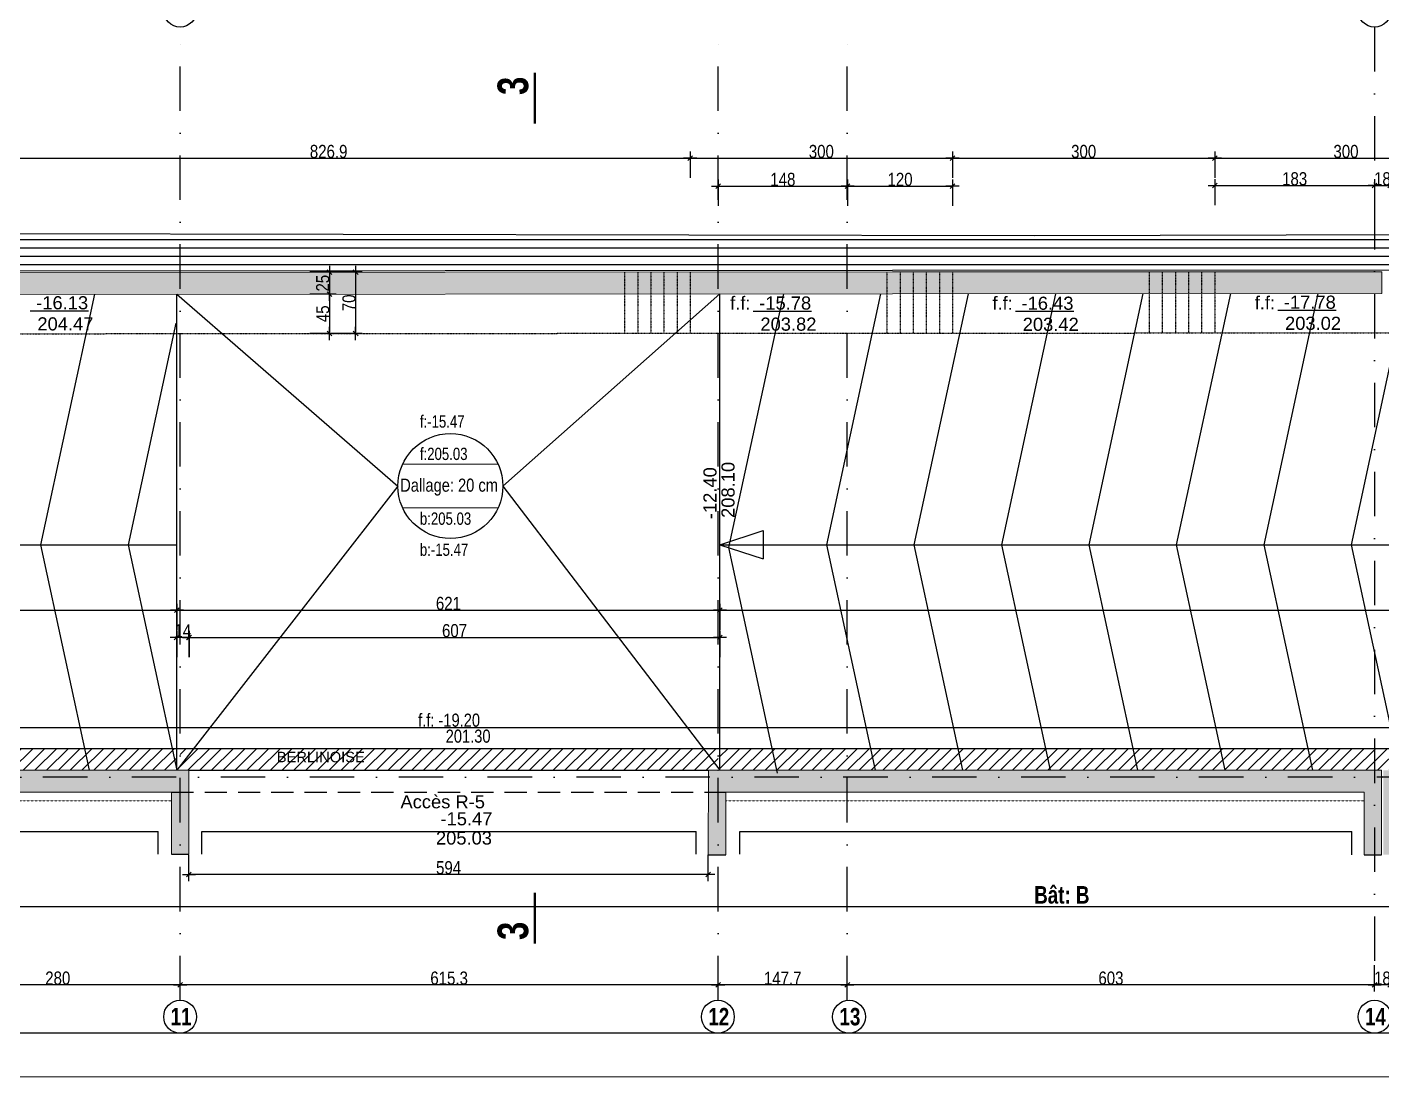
# Model space of a CAD drawing. Header units: millimetres. Extents: x -26249 to 60250, y -21218 to 23336.
# Drawn here: x 17255 to 18804, y -1232 to -31 of the extents above; entities that cross this region are included whole.
import ezdxf
from ezdxf.enums import TextEntityAlignment as Align

# ---------------------------------------------------------------- set-up
doc = ezdxf.new("R2010")
doc.units = ezdxf.units.MM
for name, pattern in [('CACHEX2', [19.05, 12.7, -6.35]), ('TIRETPTX2', [50.8, 25.4, -12.7, 0, -12.7]), ('VW-01', [0.41656, 0.20828, -0.20828])]:
    doc.linetypes.add(name, pattern=pattern)
for name, color, linetype in [('01_cote_gen', 4, 'Continuous'), ('01_linteaux', 2, 'Continuous'), ('01_poch_murs', 253, 'Continuous'), ('01_texte', 230, 'Continuous'), ('AA_COTES', 2, 'Continuous')]:
    doc.layers.add(name, color=color, linetype=linetype)
for name, color, linetype, lineweight in [('01_murs_coup', 5, 'Continuous', 60), ('01_PIEUX', 5, 'Continuous', 60), ('B Général', 7, 'Continuous', 5)]:
    doc.layers.add(name, color=color, linetype=linetype, lineweight=lineweight)
doc.styles.add('Eurostile', font='')
doc.styles.add('impact', font='impact.ttf')
doc.styles.add('MATTE_TXT', font='arial.ttf')
doc.styles.add('STYLE2', font='ARIALN.TTF')
doc.styles.get('Eurostile').set_extended_font_data('Eurostile')
doc.dimstyles.new('JB50', dxfattribs={"dimscale": 0.1, "dimtxt": 150, "dimasz": 15, "dimexe": 0.1, "dimexo": 0.1, "dimgap": 0.09, "dimtad": 1, "dimdec": 1, "dimdsep": 46, "dimtxsty": 'STYLE2', "dimblk1": 'BOND_G', "dimblk2": 'BOND_D', "dimsah": 1, "dimcen": 1.5, "dimdle": 0.01, "dimse1": 1, "dimse2": 1, "dimclrd": 4, "dimclre": 2, "dimclrt": 6, "dimazin": 2, "dimtfac": 2.333333, "dimtdec": 1, "dimtix": 1, "dimtmove": 2, "dimatfit": 3, "dimldrblk": 'BOND_G', "dimfxl": 1, "dimtolj": 1, "dimtzin": 0, "dimarcsym": 0})

# ---------------------------------------------------------------- blocks, each defined once
blk = doc.blocks.new('BOND_G')
at = {"layer": 'AA_COTES', "color": 0}
for p, q in [((0, -5), (0, 15)), ((5, 0), (-5, 0)), ((1.8, 1.8), (-1.8, -1.8))]:
    blk.add_line(p, q, dxfattribs=at)
blk = doc.blocks.new('BOND_D')
at = {"layer": 'AA_COTES', "color": 0}
for p, q in [((5, 0), (-5, 0)), ((-1.8, -1.8), (1.8, 1.8)), ((0, 5), (0, -15))]:
    blk.add_line(p, q, dxfattribs=at)
blk = doc.blocks.new('*D952')
at = {"layer": '01_cote_gen', "color": 4, "lineweight": -2, "transparency": 16777216}
blk.add_line((15721.5, -698.1), (17424.5, -698.1), dxfattribs=at)
at = {"layer": 'Defpoints', "color": 0, "transparency": 16777216}
for p in [(15720, -669.9), (17426, -669.9), (17426, -698.1)]:
    blk.add_point(p, dxfattribs=at)
at = {"layer": '01_cote_gen', "color": 4, "lineweight": -2, "transparency": 16777216, "xscale": 1.5, "yscale": 1.5, "zscale": 1.5, "rotation": 180}
blk.add_blockref('BOND_G', (15720, -698.1), dxfattribs=at)
at = {"layer": '01_cote_gen', "color": 4, "lineweight": -2, "transparency": 16777216, "xscale": 1.5, "yscale": 1.5, "zscale": 1.5}
blk.add_blockref('BOND_D', (17426, -698.1), dxfattribs=at)
at = {"layer": '01_cote_gen', "color": 6, "transparency": 16777216, "insert": (16541.2, -690.4), "char_height": 15, "attachment_point": 5, "style": 'STYLE2'}
blk.add_mtext('\\A1;1706', dxfattribs=at)
blk = doc.blocks.new('*D953')
at = {"layer": '01_cote_gen', "color": 4, "lineweight": -2, "transparency": 16777216}
for p, q in [((17424.2, -729.1), (17422.7, -729.1)), ((17439.7, -729.1), (17425.7, -729.1)), ((17441.2, -729.1), (17442.7, -729.1))]:
    blk.add_line(p, q, dxfattribs=at)
at = {"layer": 'Defpoints', "color": 0, "transparency": 16777216}
for p in [(17425.7, -729.1), (17425.7, -960), (17439.7, -949.7)]:
    blk.add_point(p, dxfattribs=at)
at = {"layer": '01_cote_gen', "color": 4, "lineweight": -2, "transparency": 16777216, "xscale": 1.5, "yscale": 1.5, "zscale": 1.5}
blk.add_blockref('BOND_D', (17425.7, -729.1), dxfattribs=at)
at = {"layer": '01_cote_gen', "color": 4, "lineweight": -2, "transparency": 16777216, "xscale": 1.5, "yscale": 1.5, "zscale": 1.5, "rotation": 180}
blk.add_blockref('BOND_G', (17439.7, -729.1), dxfattribs=at)
at = {"layer": '01_cote_gen', "color": 6, "transparency": 16777216, "insert": (17432.7, -721.6), "char_height": 15, "attachment_point": 5, "style": 'STYLE2'}
blk.add_mtext('\\A1;14', dxfattribs=at)
blk = doc.blocks.new('*D955')
at = {"layer": '01_cote_gen', "color": 4, "lineweight": -2, "transparency": 16777216}
blk.add_line((17427.5, -698.1), (18045.5, -698.1), dxfattribs=at)
at = {"layer": 'Defpoints', "color": 0, "transparency": 16777216}
for p in [(17426, -705.6), (18047, -698.1), (18047, -705.6)]:
    blk.add_point(p, dxfattribs=at)
at = {"layer": '01_cote_gen', "color": 4, "lineweight": -2, "transparency": 16777216, "xscale": 1.5, "yscale": 1.5, "zscale": 1.5, "rotation": 180}
blk.add_blockref('BOND_G', (17426, -698.1), dxfattribs=at)
at = {"layer": '01_cote_gen', "color": 4, "lineweight": -2, "transparency": 16777216, "xscale": 1.5, "yscale": 1.5, "zscale": 1.5}
blk.add_blockref('BOND_D', (18047, -698.1), dxfattribs=at)
at = {"layer": '01_cote_gen', "color": 6, "transparency": 16777216, "insert": (17736.5, -690.4), "char_height": 15, "attachment_point": 5, "style": 'STYLE2'}
blk.add_mtext('\\A1;621', dxfattribs=at)
blk = doc.blocks.new('*D956')
at = {"layer": '01_cote_gen', "color": 4, "lineweight": -2, "transparency": 16777216}
blk.add_line((17441.5, -729.1), (18045.5, -729.1), dxfattribs=at)
at = {"layer": 'Defpoints', "color": 0, "transparency": 16777216}
for p in [(18047, -729.1), (17440, -753.1), (18047, -781.9)]:
    blk.add_point(p, dxfattribs=at)
at = {"layer": '01_cote_gen', "color": 4, "lineweight": -2, "transparency": 16777216, "xscale": 1.5, "yscale": 1.5, "zscale": 1.5, "rotation": 180}
blk.add_blockref('BOND_G', (17440, -729.1), dxfattribs=at)
at = {"layer": '01_cote_gen', "color": 4, "lineweight": -2, "transparency": 16777216, "xscale": 1.5, "yscale": 1.5, "zscale": 1.5}
blk.add_blockref('BOND_D', (18047, -729.1), dxfattribs=at)
at = {"layer": '01_cote_gen', "color": 6, "transparency": 16777216, "insert": (17743.5, -721.5), "char_height": 15, "attachment_point": 5, "style": 'STYLE2'}
blk.add_mtext('\\A1;607', dxfattribs=at)
blk = doc.blocks.new('*D958')
at = {"layer": '01_cote_gen', "color": 4, "lineweight": -2, "transparency": 16777216}
blk.add_line((18048.5, -698.1), (19712.2, -698.1), dxfattribs=at)
at = {"layer": 'Defpoints', "color": 0, "transparency": 16777216}
for p in [(18047, -690.6), (19713.7, -698.1), (19713.7, -715)]:
    blk.add_point(p, dxfattribs=at)
at = {"layer": '01_cote_gen', "color": 4, "lineweight": -2, "transparency": 16777216, "xscale": 1.5, "yscale": 1.5, "zscale": 1.5, "rotation": 180}
blk.add_blockref('BOND_G', (18047, -698.1), dxfattribs=at)
at = {"layer": '01_cote_gen', "color": 4, "lineweight": -2, "transparency": 16777216, "xscale": 1.5, "yscale": 1.5, "zscale": 1.5}
blk.add_blockref('BOND_D', (19713.7, -698.1), dxfattribs=at)
at = {"layer": '01_cote_gen', "color": 6, "transparency": 16777216, "insert": (18880.3, -690.4), "char_height": 15, "attachment_point": 5, "style": 'STYLE2'}
blk.add_mtext('\\A1;1667', dxfattribs=at)
blk = doc.blocks.new('*D960')
at = {"layer": '01_cote_gen', "color": 4, "lineweight": -2, "transparency": 16777216}
blk.add_line((18032.2, -1000.2), (17441.2, -1000.2), dxfattribs=at)
at = {"layer": 'Defpoints', "color": 0, "transparency": 16777216}
for p in [(17439.7, -1000.2), (17439.7, -1020.8), (18033.7, -1020.8)]:
    blk.add_point(p, dxfattribs=at)
at = {"layer": '01_cote_gen', "color": 4, "lineweight": -2, "transparency": 16777216, "xscale": 1.5, "yscale": 1.5, "zscale": 1.5, "rotation": 180}
blk.add_blockref('BOND_D', (17439.7, -1000.2), dxfattribs=at)
at = {"layer": '01_cote_gen', "color": 4, "lineweight": -2, "transparency": 16777216, "xscale": 1.5, "yscale": 1.5, "zscale": 1.5}
blk.add_blockref('BOND_G', (18033.7, -1000.2), dxfattribs=at)
at = {"layer": '01_cote_gen', "color": 6, "transparency": 16777216, "insert": (17736.7, -992.5), "char_height": 15, "attachment_point": 5, "style": 'STYLE2'}
blk.add_mtext('\\A1;594', dxfattribs=at)
blk = doc.blocks.new('*D966')
at = {"layer": '01_cote_gen', "color": 4, "lineweight": -2, "transparency": 16777216}
blk.add_line((18812.2, -1126.5), (18797.2, -1126.5), dxfattribs=at)
at = {"layer": 'Defpoints', "color": 0, "transparency": 16777216}
for p in [(18795.7, -1059.5), (18813.7, -1100.9), (18795.7, -1126.5)]:
    blk.add_point(p, dxfattribs=at)
at = {"layer": '01_cote_gen', "color": 4, "lineweight": -2, "transparency": 16777216, "xscale": 1.5, "yscale": 1.5, "zscale": 1.5, "rotation": 180}
blk.add_blockref('BOND_D', (18795.7, -1126.5), dxfattribs=at)
at = {"layer": '01_cote_gen', "color": 4, "lineweight": -2, "transparency": 16777216, "xscale": 1.5, "yscale": 1.5, "zscale": 1.5}
blk.add_blockref('BOND_G', (18813.7, -1126.5), dxfattribs=at)
at = {"layer": '01_cote_gen', "color": 6, "transparency": 16777216, "insert": (18804.7, -1118.8), "char_height": 15, "attachment_point": 5, "style": 'STYLE2'}
blk.add_mtext('\\A1;18', dxfattribs=at)
blk = doc.blocks.new('*D967')
at = {"layer": '01_cote_gen', "color": 4, "lineweight": -2, "transparency": 16777216}
blk.add_line((18794.2, -1126.5), (18194.2, -1126.5), dxfattribs=at)
at = {"layer": 'Defpoints', "color": 0, "transparency": 16777216}
for p in [(18192.7, -1042.8), (18795.7, -1059.5), (18192.7, -1126.5)]:
    blk.add_point(p, dxfattribs=at)
at = {"layer": '01_cote_gen', "color": 4, "lineweight": -2, "transparency": 16777216, "xscale": 1.5, "yscale": 1.5, "zscale": 1.5, "rotation": 180}
blk.add_blockref('BOND_D', (18192.7, -1126.5), dxfattribs=at)
at = {"layer": '01_cote_gen', "color": 4, "lineweight": -2, "transparency": 16777216, "xscale": 1.5, "yscale": 1.5, "zscale": 1.5}
blk.add_blockref('BOND_G', (18795.7, -1126.5), dxfattribs=at)
at = {"layer": '01_cote_gen', "color": 6, "transparency": 16777216, "insert": (18494.2, -1118.8), "char_height": 15, "attachment_point": 5, "style": 'STYLE2'}
blk.add_mtext('\\A1;603', dxfattribs=at)
blk = doc.blocks.new('*D968')
at = {"layer": '01_cote_gen', "color": 4, "lineweight": -2, "transparency": 16777216}
blk.add_line((18191.2, -1126.5), (18046.5, -1126.5), dxfattribs=at)
at = {"layer": 'Defpoints', "color": 0, "transparency": 16777216}
for p in [(18045, -1037.2), (18192.7, -1042.8), (18045, -1126.5)]:
    blk.add_point(p, dxfattribs=at)
at = {"layer": '01_cote_gen', "color": 4, "lineweight": -2, "transparency": 16777216, "xscale": 1.5, "yscale": 1.5, "zscale": 1.5, "rotation": 180}
blk.add_blockref('BOND_D', (18045, -1126.5), dxfattribs=at)
at = {"layer": '01_cote_gen', "color": 4, "lineweight": -2, "transparency": 16777216, "xscale": 1.5, "yscale": 1.5, "zscale": 1.5}
blk.add_blockref('BOND_G', (18192.7, -1126.5), dxfattribs=at)
at = {"layer": '01_cote_gen', "color": 6, "transparency": 16777216, "insert": (18118.8, -1118.9), "char_height": 15, "attachment_point": 5, "style": 'STYLE2'}
blk.add_mtext('\\A1;147.7', dxfattribs=at)
blk = doc.blocks.new('*D969')
at = {"layer": '01_cote_gen', "color": 4, "lineweight": -2, "transparency": 16777216}
blk.add_line((18043.5, -1126.5), (17431.2, -1126.5), dxfattribs=at)
at = {"layer": 'Defpoints', "color": 0, "transparency": 16777216}
for p in [(18045, -1037.2), (17429.7, -1062.3), (17429.7, -1126.5)]:
    blk.add_point(p, dxfattribs=at)
at = {"layer": '01_cote_gen', "color": 4, "lineweight": -2, "transparency": 16777216, "xscale": 1.5, "yscale": 1.5, "zscale": 1.5, "rotation": 180}
blk.add_blockref('BOND_D', (17429.7, -1126.5), dxfattribs=at)
at = {"layer": '01_cote_gen', "color": 4, "lineweight": -2, "transparency": 16777216, "xscale": 1.5, "yscale": 1.5, "zscale": 1.5}
blk.add_blockref('BOND_G', (18045, -1126.5), dxfattribs=at)
at = {"layer": '01_cote_gen', "color": 6, "transparency": 16777216, "insert": (17737.3, -1118.8), "char_height": 15, "attachment_point": 5, "style": 'STYLE2'}
blk.add_mtext('\\A1;615.3', dxfattribs=at)
blk = doc.blocks.new('*D970')
at = {"layer": '01_cote_gen', "color": 4, "lineweight": -2, "transparency": 16777216}
blk.add_line((17428.2, -1126.5), (17151.2, -1126.5), dxfattribs=at)
at = {"layer": 'Defpoints', "color": 0, "transparency": 16777216}
for p in [(17149.7, -1026), (17429.7, -1062.3), (17149.7, -1126.5)]:
    blk.add_point(p, dxfattribs=at)
at = {"layer": '01_cote_gen', "color": 4, "lineweight": -2, "transparency": 16777216, "xscale": 1.5, "yscale": 1.5, "zscale": 1.5, "rotation": 180}
blk.add_blockref('BOND_D', (17149.7, -1126.5), dxfattribs=at)
at = {"layer": '01_cote_gen', "color": 4, "lineweight": -2, "transparency": 16777216, "xscale": 1.5, "yscale": 1.5, "zscale": 1.5}
blk.add_blockref('BOND_G', (17429.7, -1126.5), dxfattribs=at)
at = {"layer": '01_cote_gen', "color": 6, "transparency": 16777216, "insert": (17289.7, -1118.8), "char_height": 15, "attachment_point": 5, "style": 'STYLE2'}
blk.add_mtext('\\A1;280', dxfattribs=at)
blk = doc.blocks.new('*D1085')
at = {"layer": '01_cote_gen', "color": 4, "lineweight": -2, "transparency": 16777216}
blk.add_line((17187.6, -181.2), (18011.5, -181.2), dxfattribs=at)
at = {"layer": 'Defpoints', "color": 0, "transparency": 16777216}
for p in [(18013, -181.2), (17186.1, -359.4), (18013, -394)]:
    blk.add_point(p, dxfattribs=at)
at = {"layer": '01_cote_gen', "color": 4, "lineweight": -2, "transparency": 16777216, "xscale": 1.5, "yscale": 1.5, "zscale": 1.5, "rotation": 180}
blk.add_blockref('BOND_G', (17186.1, -181.2), dxfattribs=at)
at = {"layer": '01_cote_gen', "color": 4, "lineweight": -2, "transparency": 16777216, "xscale": 1.5, "yscale": 1.5, "zscale": 1.5}
blk.add_blockref('BOND_D', (18013, -181.2), dxfattribs=at)
at = {"layer": '01_cote_gen', "color": 6, "transparency": 16777216, "insert": (17599.5, -173.6), "char_height": 15, "attachment_point": 5, "style": 'STYLE2'}
blk.add_mtext('\\A1;826.9', dxfattribs=at)
blk = doc.blocks.new('*D1088')
at = {"layer": '01_cote_gen', "color": 4, "lineweight": -2, "transparency": 16777216}
blk.add_line((18014.5, -181.2), (18311.5, -181.2), dxfattribs=at)
at = {"layer": 'Defpoints', "color": 0, "transparency": 16777216}
for p in [(18013, -171.9), (18313, -181.2), (18313, -342)]:
    blk.add_point(p, dxfattribs=at)
at = {"layer": '01_cote_gen', "color": 4, "lineweight": -2, "transparency": 16777216, "xscale": 1.5, "yscale": 1.5, "zscale": 1.5, "rotation": 180}
blk.add_blockref('BOND_G', (18013, -181.2), dxfattribs=at)
at = {"layer": '01_cote_gen', "color": 4, "lineweight": -2, "transparency": 16777216, "xscale": 1.5, "yscale": 1.5, "zscale": 1.5}
blk.add_blockref('BOND_D', (18313, -181.2), dxfattribs=at)
at = {"layer": '01_cote_gen', "color": 6, "transparency": 16777216, "insert": (18163, -173.6), "char_height": 15, "attachment_point": 5, "style": 'STYLE2'}
blk.add_mtext('\\A1;300', dxfattribs=at)
blk = doc.blocks.new('*D1089')
at = {"layer": '01_cote_gen', "color": 4, "lineweight": -2, "transparency": 16777216}
blk.add_line((18314.5, -181.2), (18611.5, -181.2), dxfattribs=at)
at = {"layer": 'Defpoints', "color": 0, "transparency": 16777216}
for p in [(18313, -171.8), (18613, -181.2), (18613, -365)]:
    blk.add_point(p, dxfattribs=at)
at = {"layer": '01_cote_gen', "color": 4, "lineweight": -2, "transparency": 16777216, "xscale": 1.5, "yscale": 1.5, "zscale": 1.5, "rotation": 180}
blk.add_blockref('BOND_G', (18313, -181.2), dxfattribs=at)
at = {"layer": '01_cote_gen', "color": 4, "lineweight": -2, "transparency": 16777216, "xscale": 1.5, "yscale": 1.5, "zscale": 1.5}
blk.add_blockref('BOND_D', (18613, -181.2), dxfattribs=at)
at = {"layer": '01_cote_gen', "color": 6, "transparency": 16777216, "insert": (18463, -173.6), "char_height": 15, "attachment_point": 5, "style": 'STYLE2'}
blk.add_mtext('\\A1;300', dxfattribs=at)
blk = doc.blocks.new('*D1086')
at = {"layer": '01_cote_gen', "color": 4, "lineweight": -2, "transparency": 16777216}
blk.add_line((18046.5, -213.1), (18191.5, -213.1), dxfattribs=at)
at = {"layer": 'Defpoints', "color": 0, "transparency": 16777216}
for p in [(18045, -215.9), (18193, -213.1), (18193, -225.3)]:
    blk.add_point(p, dxfattribs=at)
at = {"layer": '01_cote_gen', "color": 4, "lineweight": -2, "transparency": 16777216, "xscale": 1.5, "yscale": 1.5, "zscale": 1.5, "rotation": 180}
blk.add_blockref('BOND_G', (18045, -213.1), dxfattribs=at)
at = {"layer": '01_cote_gen', "color": 4, "lineweight": -2, "transparency": 16777216, "xscale": 1.5, "yscale": 1.5, "zscale": 1.5}
blk.add_blockref('BOND_D', (18193, -213.1), dxfattribs=at)
at = {"layer": '01_cote_gen', "color": 6, "transparency": 16777216, "insert": (18119, -205.5), "char_height": 15, "attachment_point": 5, "style": 'STYLE2'}
blk.add_mtext('\\A1;148', dxfattribs=at)
blk = doc.blocks.new('*D1087')
at = {"layer": '01_cote_gen', "color": 4, "lineweight": -2, "transparency": 16777216}
blk.add_line((18194.5, -213.1), (18311.5, -213.1), dxfattribs=at)
at = {"layer": 'Defpoints', "color": 0, "transparency": 16777216}
for p in [(18313, -213.1), (18193, -224), (18313, -224)]:
    blk.add_point(p, dxfattribs=at)
at = {"layer": '01_cote_gen', "color": 4, "lineweight": -2, "transparency": 16777216, "xscale": 1.5, "yscale": 1.5, "zscale": 1.5, "rotation": 180}
blk.add_blockref('BOND_G', (18193, -213.1), dxfattribs=at)
at = {"layer": '01_cote_gen', "color": 4, "lineweight": -2, "transparency": 16777216, "xscale": 1.5, "yscale": 1.5, "zscale": 1.5}
blk.add_blockref('BOND_D', (18313, -213.1), dxfattribs=at)
at = {"layer": '01_cote_gen', "color": 6, "transparency": 16777216, "insert": (18253, -205.5), "char_height": 15, "attachment_point": 5, "style": 'STYLE2'}
blk.add_mtext('\\A1;120', dxfattribs=at)
blk = doc.blocks.new('*D1090')
at = {"layer": '01_cote_gen', "color": 4, "lineweight": -2, "transparency": 16777216}
blk.add_line((18614.5, -181.2), (18911.5, -181.2), dxfattribs=at)
at = {"layer": 'Defpoints', "color": 0, "transparency": 16777216}
for p in [(18613, -173.6), (18913, -181.2), (18913, -389.7)]:
    blk.add_point(p, dxfattribs=at)
at = {"layer": '01_cote_gen', "color": 4, "lineweight": -2, "transparency": 16777216, "xscale": 1.5, "yscale": 1.5, "zscale": 1.5, "rotation": 180}
blk.add_blockref('BOND_G', (18613, -181.2), dxfattribs=at)
at = {"layer": '01_cote_gen', "color": 4, "lineweight": -2, "transparency": 16777216, "xscale": 1.5, "yscale": 1.5, "zscale": 1.5}
blk.add_blockref('BOND_D', (18913, -181.2), dxfattribs=at)
at = {"layer": '01_cote_gen', "color": 6, "transparency": 16777216, "insert": (18763, -173.6), "char_height": 15, "attachment_point": 5, "style": 'STYLE2'}
blk.add_mtext('\\A1;300', dxfattribs=at)
blk = doc.blocks.new('*D1093')
at = {"layer": '01_cote_gen', "color": 4, "lineweight": -2, "transparency": 16777216}
blk.add_line((18614.5, -212.5), (18794.2, -212.5), dxfattribs=at)
at = {"layer": 'Defpoints', "color": 0, "transparency": 16777216}
for p in [(18613, -203.7), (18795.7, -212.5), (18795.7, -248)]:
    blk.add_point(p, dxfattribs=at)
at = {"layer": '01_cote_gen', "color": 4, "lineweight": -2, "transparency": 16777216, "xscale": 1.5, "yscale": 1.5, "zscale": 1.5, "rotation": 180}
blk.add_blockref('BOND_G', (18613, -212.5), dxfattribs=at)
at = {"layer": '01_cote_gen', "color": 4, "lineweight": -2, "transparency": 16777216, "xscale": 1.5, "yscale": 1.5, "zscale": 1.5}
blk.add_blockref('BOND_D', (18795.7, -212.5), dxfattribs=at)
at = {"layer": '01_cote_gen', "color": 6, "transparency": 16777216, "insert": (18704.3, -204.8), "char_height": 15, "attachment_point": 5, "style": 'STYLE2'}
blk.add_mtext('\\A1;183', dxfattribs=at)
blk = doc.blocks.new('*D1094')
at = {"layer": '01_cote_gen', "color": 4, "lineweight": -2, "transparency": 16777216}
blk.add_line((18797.2, -212.5), (18812.2, -212.5), dxfattribs=at)
at = {"layer": 'Defpoints', "color": 0, "transparency": 16777216}
for p in [(18813.7, -212.5), (18795.7, -220), (18813.7, -220)]:
    blk.add_point(p, dxfattribs=at)
at = {"layer": '01_cote_gen', "color": 4, "lineweight": -2, "transparency": 16777216, "xscale": 1.5, "yscale": 1.5, "zscale": 1.5, "rotation": 180}
blk.add_blockref('BOND_G', (18795.7, -212.5), dxfattribs=at)
at = {"layer": '01_cote_gen', "color": 4, "lineweight": -2, "transparency": 16777216, "xscale": 1.5, "yscale": 1.5, "zscale": 1.5}
blk.add_blockref('BOND_D', (18813.7, -212.5), dxfattribs=at)
at = {"layer": '01_cote_gen', "color": 6, "transparency": 16777216, "insert": (18804.7, -204.8), "char_height": 15, "attachment_point": 5, "style": 'STYLE2'}
blk.add_mtext('\\A1;18', dxfattribs=at)
blk = doc.blocks.new('*D1215')
at = {"layer": '01_cote_gen', "color": 4, "lineweight": -2, "transparency": 16777216}
blk.add_line((17630.4, -313.1), (17630.4, -380.1), dxfattribs=at)
at = {"layer": 'Defpoints', "color": 0, "transparency": 16777216}
for p in [(17617.4, -311.6), (17617.5, -381.6), (17630.4, -381.6)]:
    blk.add_point(p, dxfattribs=at)
at = {"layer": '01_cote_gen', "color": 4, "lineweight": -2, "transparency": 16777216, "xscale": 1.5, "yscale": 1.5, "zscale": 1.5}
for name, p, rotation in [('BOND_G', (17630.4, -311.6), 90), ('BOND_D', (17630.4, -381.6), 270)]:
    blk.add_blockref(name, p, dxfattribs=dict(at, rotation=rotation))
at = {"layer": '01_cote_gen', "color": 6, "transparency": 16777216, "insert": (17622.8, -346.6), "char_height": 15, "attachment_point": 5, "rotation": 90, "style": 'STYLE2'}
blk.add_mtext('\\A1;70', dxfattribs=at)
blk = doc.blocks.new('*D1216')
at = {"layer": '01_cote_gen', "color": 4, "lineweight": -2, "transparency": 16777216}
blk.add_line((17600.5, -313.1), (17600.5, -335.1), dxfattribs=at)
at = {"layer": 'Defpoints', "color": 0, "transparency": 16777216}
for p in [(17591.7, -311.6), (17591.7, -336.6), (17600.5, -336.6)]:
    blk.add_point(p, dxfattribs=at)
at = {"layer": '01_cote_gen', "color": 4, "lineweight": -2, "transparency": 16777216, "xscale": 1.5, "yscale": 1.5, "zscale": 1.5}
for name, p, rotation in [('BOND_G', (17600.5, -311.6), 90), ('BOND_D', (17600.5, -336.6), 270)]:
    blk.add_blockref(name, p, dxfattribs=dict(at, rotation=rotation))
at = {"layer": '01_cote_gen', "color": 6, "transparency": 16777216, "insert": (17592.8, -324.1), "char_height": 15, "attachment_point": 5, "rotation": 90, "style": 'STYLE2'}
blk.add_mtext('\\A1;25', dxfattribs=at)
blk = doc.blocks.new('*D1217')
at = {"layer": '01_cote_gen', "color": 4, "lineweight": -2, "transparency": 16777216}
blk.add_line((17600.5, -338.1), (17600.5, -380.1), dxfattribs=at)
at = {"layer": 'Defpoints', "color": 0, "transparency": 16777216}
for p in [(17591.7, -336.6), (17591.7, -381.6), (17600.5, -381.6)]:
    blk.add_point(p, dxfattribs=at)
at = {"layer": '01_cote_gen', "color": 4, "lineweight": -2, "transparency": 16777216, "xscale": 1.5, "yscale": 1.5, "zscale": 1.5}
for name, p, rotation in [('BOND_G', (17600.5, -336.6), 90), ('BOND_D', (17600.5, -381.6), 270)]:
    blk.add_blockref(name, p, dxfattribs=dict(at, rotation=rotation))
at = {"layer": '01_cote_gen', "color": 6, "transparency": 16777216, "insert": (17592.9, -359.1), "char_height": 15, "attachment_point": 5, "rotation": 90, "style": 'STYLE2'}
blk.add_mtext('\\A1;45', dxfattribs=at)

msp = doc.modelspace()

# ---------------------------------------------------------------- hatches: boundary and pattern name
at = {"layer": '01_poch_murs'}
h = msp.add_hatch(dxfattribs=at)
h.set_pattern_fill('ANSI31', color=256, scale=3, angle=135)
h.set_pattern_definition([(180, (4.962, -1150.376), (-2e-15, -9.525), [])])
h.paths.add_polyline_path([(15198.014, -266.618), (14619.016, -269.119), (14619.016, -310.846), (14992.065, -308.214), (15198.014, -307.792)])
h.paths.add_polyline_path([(15216.016, -266.54), (15198.014, -266.618), (15198.014, -307.792), (15216.016, -307.755)])
h.paths.add_polyline_path([(15795.016, -265.403), (15568.065, -265.019), (15216.016, -266.54), (15216.016, -307.755), (15500.065, -307.174), (15795.016, -307.174)])
h.paths.add_polyline_path([(16074.612, -265.876), (15795.016, -265.403), (15795.016, -307.174), (16074.612, -307.174)])
h.paths.add_polyline_path([(16620.612, -266.8), (16074.612, -265.876), (16074.612, -307.174), (16335.235, -307.174), (16620.612, -308.114)])
h.paths.add_polyline_path([(17154.612, -267.704), (16620.612, -266.8), (16620.612, -308.114), (17154.612, -309.873)])
h.paths.add_polyline_path([(17434.612, -268.178), (17154.612, -267.704), (17154.612, -309.873), (17172.961, -309.934), (17434.612, -309.741)])
h.paths.add_polyline_path([(18049.912, -269.219), (17434.612, -268.178), (17434.612, -309.741), (18049.912, -309.286)])
h.paths.add_polyline_path([(18197.612, -269.469), (18049.912, -269.219), (18049.912, -309.286), (18197.612, -309.177)])
h.paths.add_polyline_path([(18800.612, -269.037), (18411.672, -269.832), (18197.612, -269.469), (18197.612, -309.177), (18249.268, -309.139), (18800.612, -308.944)])
h.paths.add_polyline_path([(19414.612, -267.782), (18818.612, -269), (18818.612, -308.938), (19414.612, -308.728)])
h.paths.add_polyline_path([(18818.612, -269), (18800.612, -269.037), (18800.612, -308.944), (18818.612, -308.938)])
h.paths.add_polyline_path([(19464.612, -267.679), (19414.612, -267.782), (19414.612, -308.728), (19464.612, -308.71)])
h.paths.add_polyline_path([(19838.612, -267.06), (19767.565, -267.06), (19464.612, -267.679), (19464.612, -308.71), (19838.612, -308.578)])
h.paths.add_polyline_path([(20438.574, -267.39), (20186.065, -267.06), (19838.612, -267.06), (19838.612, -308.578), (20195.152, -308.452), (20438.574, -309.612)])
h.paths.add_polyline_path([(20948.574, -268.057), (20438.574, -267.39), (20438.574, -309.612), (20948.574, -312.041)])
h.paths.add_polyline_path([(21126.204, -268.289), (20948.574, -268.057), (20948.574, -312.041), (21126.069, -312.887)])
h.paths.add_polyline_path([(16862.869, -298.582), (17026.631, -298.582), (17026.631, -275.315), (16862.869, -275.315)], flags=24)
h.paths.add_polyline_path([(19574.082, -298.582), (19737.844, -298.582), (19737.844, -275.315), (19574.082, -275.315)], flags=24)
h = msp.add_hatch(color=256, dxfattribs=at)
h.dxf.hatch_style = 1
h.paths.add_polyline_path([(18804.048, -310.963), (18244.307, -311.16), (17167.996, -311.955), (16330.27, -309.196), (15495.105, -309.196), (15202.94, -309.793), (15202.991, -334.793), (15495.131, -334.196), (16332.79, -334.196), (16332.788, -334.204), (17167.964, -336.955), (18244.326, -336.16), (18804.057, -335.963)])
h = msp.add_hatch(dxfattribs=at)
h.set_pattern_fill('ANSI31', color=256, scale=3)
h.paths.add_polyline_path([(16059.588, -916.131), (16034.588, -916.131), (16034.588, -976.858), (16059.588, -976.858)])
h.paths.add_polyline_path([(16059.588, -906.131), (16034.588, -906.131), (16034.588, -916.131), (16059.588, -916.131)])
h.paths.add_polyline_path([(16069.651, -856.131), (16034.588, -856.131), (16034.588, -881.131), (16069.651, -881.131)])
h.paths.add_polyline_path([(16120.722, -856.131), (16069.651, -856.131), (16069.651, -881.131), (16126.116, -881.131)])
h.paths.add_polyline_path([(16220.722, -856.131), (16120.722, -856.131), (16126.116, -881.131), (16226.116, -881.131)])
h.paths.add_polyline_path([(16320.722, -856.131), (16220.722, -856.131), (16226.116, -881.131), (16326.116, -881.131)])
h.paths.add_polyline_path([(16420.722, -856.131), (16320.722, -856.131), (16326.116, -881.131), (16426.116, -881.131)])
h.paths.add_polyline_path([(16520.722, -856.131), (16420.722, -856.131), (16426.116, -881.131), (16526.116, -881.131)])
h.paths.add_polyline_path([(16615.651, -856.131), (16520.722, -856.131), (16526.116, -881.131), (16615.651, -881.131)])
h.paths.add_polyline_path([(16620.722, -856.131), (16615.651, -856.131), (16615.651, -881.131), (16626.116, -881.131)])
h.paths.add_polyline_path([(16720.722, -856.131), (16620.722, -856.131), (16626.116, -881.131), (16726.116, -881.131)])
h.paths.add_polyline_path([(16820.722, -856.131), (16720.722, -856.131), (16726.116, -881.131), (16826.116, -881.131)])
h.paths.add_polyline_path([(16920.722, -856.131), (16820.722, -856.131), (16826.116, -881.131), (16926.116, -881.131)])
h.paths.add_polyline_path([(17020.722, -856.131), (16920.722, -856.131), (16926.116, -881.131), (17026.116, -881.131)])
h.paths.add_polyline_path([(17120.722, -856.131), (17020.722, -856.131), (17026.116, -881.131), (17126.116, -881.131)])
h.paths.add_polyline_path([(17149.651, -856.131), (17120.722, -856.131), (17126.116, -881.131), (17149.651, -881.131)])
h.paths.add_polyline_path([(17220.722, -856.131), (17149.651, -856.131), (17149.651, -881.131), (17226.116, -881.131)])
h.paths.add_polyline_path([(17320.722, -856.131), (17220.722, -856.131), (17226.116, -881.131), (17326.116, -881.131)])
h.paths.add_polyline_path([(17420.722, -856.131), (17320.722, -856.131), (17326.116, -881.131), (17425.991, -881.131), (17425.991, -880.554)])
h.paths.add_polyline_path([(17425.991, -856.131), (17420.722, -856.131), (17425.991, -880.554)], flags=17)
h.paths.add_polyline_path([(17445.432, -856.131), (17429.651, -856.131), (17429.651, -876.425)])
h.paths.add_polyline_path([(18027.861, -856.131), (17445.432, -856.131), (17429.651, -876.425), (17429.651, -881.131), (17439.651, -881.131), (18033.96, -881.131), (18044.951, -881.131), (18044.951, -878.512)])
h.paths.add_polyline_path([(18044.951, -856.131), (18027.861, -856.131), (18044.951, -878.512)], flags=17)
h.paths.add_polyline_path([(18106.874, -856.131), (18046.95, -856.131), (18046.95, -881.131), (18112.267, -881.131)])
h.paths.add_polyline_path([(18192.651, -856.131), (18106.874, -856.131), (18112.267, -881.131), (18192.651, -881.131)])
h.paths.add_polyline_path([(18219.557, -856.131), (18192.651, -856.131), (18192.651, -881.131), (18224.951, -881.131)])
h.paths.add_polyline_path([(18319.557, -856.131), (18219.557, -856.131), (18224.951, -881.131), (18324.951, -881.131)])
h.paths.add_polyline_path([(18419.557, -856.131), (18319.557, -856.131), (18324.951, -881.131), (18424.951, -881.131)])
h.paths.add_polyline_path([(18519.557, -856.131), (18419.557, -856.131), (18424.951, -881.131), (18524.951, -881.131)])
h.paths.add_polyline_path([(18619.557, -856.131), (18519.557, -856.131), (18524.951, -881.131), (18624.951, -881.131)])
h.paths.add_polyline_path([(18719.557, -856.131), (18619.557, -856.131), (18624.951, -881.131), (18724.951, -881.131)])
h.paths.add_polyline_path([(18795.651, -856.131), (18719.557, -856.131), (18724.951, -881.131), (18795.651, -881.131)])
h.paths.add_polyline_path([(18819.557, -856.131), (18813.651, -856.131), (18813.651, -881.131), (18824.951, -881.131)])
h.paths.add_polyline_path([(18919.557, -856.131), (18819.557, -856.131), (18824.951, -881.131), (18924.951, -881.131)])
h.paths.add_polyline_path([(18813.651, -856.131), (18795.651, -856.131), (18795.651, -881.131), (18803.65, -881.131), (18803.65, -889.131), (18805.65, -889.131), (18805.65, -881.131), (18813.651, -881.131)])
h.paths.add_polyline_path([(19019.557, -856.131), (18919.557, -856.131), (18924.951, -881.131), (19024.951, -881.131)])
h.paths.add_polyline_path([(19119.557, -856.131), (19019.557, -856.131), (19024.951, -881.131), (19124.951, -881.131)])
h.paths.add_polyline_path([(19219.557, -856.131), (19119.557, -856.131), (19124.951, -881.131), (19224.951, -881.131)])
h.paths.add_polyline_path([(19319.557, -856.131), (19219.557, -856.131), (19224.951, -881.131), (19324.951, -881.131)])
h.paths.add_polyline_path([(19409.651, -856.131), (19319.557, -856.131), (19324.951, -881.131), (19409.651, -881.131)])
h.paths.add_polyline_path([(19419.557, -856.131), (19409.651, -856.131), (19409.651, -881.131), (19424.951, -881.131)])
h.paths.add_polyline_path([(19519.557, -856.131), (19419.557, -856.131), (19424.951, -881.131), (19524.951, -881.131)])
h.paths.add_polyline_path([(19619.557, -856.131), (19519.557, -856.131), (19524.951, -881.131), (19624.951, -881.131)])
h.paths.add_polyline_path([(19643.65, -856.131), (19619.557, -856.131), (19624.951, -881.131), (19643.65, -881.131)])
h = msp.add_hatch(color=256, dxfattribs=at)
h.dxf.hatch_style = 1
h.paths.add_polyline_path([(17439.651, -881.131), (15720.029, -881.131), (15720.029, -906.131), (15779.859, -906.131), (15779.859, -976.858), (15799.859, -976.858), (15799.859, -906.131), (16059.588, -906.131), (16059.588, -976.858), (16079.588, -976.858), (16079.588, -906.131), (16607.588, -906.131), (16607.588, -976.858), (16623.588, -976.858), (16623.588, -906.131), (17139.588, -906.131), (17139.588, -976.858), (17159.317, -976.858), (17159.317, -906.131), (17419.651, -906.131), (17419.651, -976.858), (17439.651, -976.858)])
h = msp.add_hatch(color=256, dxfattribs=at)
h.dxf.hatch_style = 1
h.paths.add_polyline_path([(18803.65, -881.131), (18033.96, -881.131), (18033.66, -977.627), (18053.86, -977.627), (18053.86, -906.131), (18783.65, -906.131), (18783.65, -977.627), (18803.65, -977.627)])
h.paths.add_polyline_path([(19713.65, -881.131), (18805.65, -881.131), (18805.65, -977.627), (18825.65, -977.627), (18825.65, -906.131), (19399.65, -906.131), (19399.65, -977.627), (19419.65, -977.627), (19419.65, -906.131), (19693.65, -906.131), (19693.65, -1056.916), (19713.65, -1056.916)])

# ---------------------------------------------------------------- linework, layer by layer
at = {"layer": '01_linteaux', "linetype": 'TIRETPTX2', "ltscale": 2}
for p, q in [((18044.951, -1144.066), (18044.951, -29.418)), ((18192.651, -1144.066), (18192.651, -29.825)), ((17429.651, -1144.066), (17429.651, -31.28)), ((21086.499, -889.131), (12528.902, -889.131))]:
    msp.add_line(p, q, dxfattribs=at)
at = {"layer": '01_linteaux'}
for p, q in [((18406.71, -269.853), (15563.103, -265.04)), ((19762.603, -267.082), (18406.71, -269.853)), ((17167.999, -309.955), (18244.306, -309.16)), ((18244.306, -309.16), (20190.19, -308.473)), ((17425.991, -881.131), (17425.991, -336.765)), ((18046.95, -881.131), (18046.95, -336.316)), ((16034.588, -856.131), (19643.65, -856.131)), ((17439.651, -881.131), (18033.96, -881.131)), ((17174.651, -951.131), (17404.651, -951.131)), ((17404.651, -976.858), (17404.651, -951.131)), ((17454.651, -976.858), (17454.651, -951.131)), ((17454.651, -951.131), (18019.951, -951.131)), ((18019.951, -976.858), (18019.951, -951.131)), ((18069.951, -976.858), (18069.951, -951.131)), ((18069.951, -951.131), (18769.65, -951.131)), ((18769.65, -977.627), (18769.65, -951.131))]:
    msp.add_line(p, q, dxfattribs=at)
at = {"layer": '01_linteaux', "linetype": 'TIRETPTX2', "ltscale": 0.01}
for p, q in [((17937.95, -311.331), (17937.95, -381.331)), ((17952.95, -311.331), (17952.95, -381.331)), ((17967.95, -311.331), (17967.95, -381.331)), ((17982.95, -311.331), (17982.95, -381.331)), ((17997.95, -311.331), (17997.95, -381.331)), ((18012.95, -311.331), (18012.95, -381.331)), ((18237.95, -311.136), (18237.95, -381.136)), ((18252.95, -311.136), (18252.95, -381.136)), ((18267.95, -311.136), (18267.95, -381.136)), ((18282.95, -311.136), (18282.95, -381.136)), ((18297.95, -311.136), (18297.95, -381.136)), ((18312.95, -311.136), (18312.95, -381.136)), ((18537.95, -311.03), (18537.95, -381.03)), ((18552.95, -311.03), (18552.95, -381.03)), ((18567.95, -311.03), (18567.95, -381.03)), ((18582.95, -311.03), (18582.95, -381.03)), ((18597.95, -311.03), (18597.95, -381.03)), ((18612.95, -311.03), (18612.95, -381.03)), ((18244.345, -381.16), (20190.031, -380.473))]:
    msp.add_line(p, q, dxfattribs=at)
at = {"layer": '01_linteaux', "linetype": 'CACHEX2', "ltscale": 2}
msp.add_line((17419.651, -906.131), (18053.86, -906.131), dxfattribs=at)
at = {"layer": '01_linteaux', "linetype": 'TIRETPTX2', "ltscale": 2}
msp.add_lwpolyline([(18795.651, -31.28), (18795.651, -1144.066)], dxfattribs=at)
at = {"layer": '01_linteaux', "linetype": 'TIRETPTX2', "ltscale": 0.01}
msp.add_lwpolyline([(15203.083, -379.793), (15495.177, -379.196), (16330.155, -379.196), (17167.907, -381.955), (18244.345, -381.16)], dxfattribs=at)
at = {"layer": '01_murs_coup', "linetype": 'Continuous', "lineweight": 5}
for p, q in [((17684.242, -531.01), (17793.26, -531.01)), ((17684.242, -581.159), (17793.26, -581.159)), ((15720.029, -881.131), (17439.651, -881.131)), ((17439.651, -976.858), (17439.651, -881.131)), ((18033.66, -977.627), (18033.96, -881.131)), ((18033.96, -881.131), (18803.65, -881.131)), ((18803.65, -977.627), (18803.65, -881.131)), ((17159.651, -906.131), (17419.651, -906.131)), ((17419.651, -976.858), (17419.651, -906.131)), ((18053.86, -977.627), (18053.86, -906.131)), ((18053.86, -906.131), (18783.65, -906.131)), ((18783.65, -977.627), (18783.65, -906.131)), ((21156.96, -1231.677), (12434.992, -1231.677))]:
    msp.add_line(p, q, dxfattribs=at)
at = {"layer": '01_PIEUX', "linetype": 'Continuous', "lineweight": 5}
for p, q in [((17168, -311.955), (18244.307, -311.16)), ((18244.307, -311.16), (18804.048, -310.963)), ((18804.048, -310.963), (18804.057, -335.963)), ((17167.964, -336.955), (18244.326, -336.16)), ((18244.315, -336.16), (18804.057, -335.963))]:
    msp.add_line(p, q, dxfattribs=at)
at = {"layer": '01_poch_murs', "ltscale": 3}
for p, q in [((17270.453, -623.131), (17332.221, -336.834)), ((18057.316, -626.428), (18119.921, -336.252)), ((18169.288, -623.131), (18231.199, -336.17)), ((18269.288, -623.131), (18331.208, -336.13)), ((18369.288, -623.131), (18431.215, -336.094)), ((18469.288, -623.131), (18531.223, -336.059)), ((18569.288, -623.131), (18631.23, -336.024)), ((18669.288, -623.131), (18731.238, -335.989)), ((18769.288, -623.131), (18831.246, -335.953)), ((17370.453, -623.131), (17425.07, -369.977)), ((17326.116, -881.131), (17270.453, -623.131)), ((17426.116, -881.131), (17370.453, -623.131)), ((18112.979, -884.428), (18057.316, -626.428)), ((18224.951, -881.131), (18169.288, -623.131)), ((18324.951, -881.131), (18269.288, -623.131)), ((18424.951, -881.131), (18369.288, -623.131)), ((18524.951, -881.131), (18469.288, -623.131)), ((18624.951, -881.131), (18569.288, -623.131)), ((18724.951, -881.131), (18669.288, -623.131)), ((18824.951, -881.131), (18769.288, -623.131))]:
    msp.add_line(p, q, dxfattribs=at)
at = {"layer": '01_poch_murs'}
for p, q in [((17419.651, -976.858), (17439.651, -976.858)), ((18033.66, -977.627), (18053.86, -977.627)), ((18783.65, -977.627), (18803.65, -977.627))]:
    msp.add_line(p, q, dxfattribs=at)
at = {"layer": '01_texte'}
for p, q in [((17425.991, -336.765), (17678.751, -556.085)), ((17798.751, -556.085), (18046.95, -336.316)), ((17258.084, -355.676), (17324.885, -355.676)), ((18084.989, -355.98), (18151.79, -355.98)), ((18384.989, -356.192), (18451.79, -356.192)), ((18684.989, -355.026), (18751.79, -355.026)), ((17678.751, -556.085), (17425.991, -881.131)), ((17798.751, -556.085), (18046.95, -881.131)), ((18046.95, -623.131), (18096.615, -606.889)), ((18096.615, -606.889), (18096.615, -639.373)), ((15719.929, -623.131), (17425.588, -623.131)), ((18046.95, -623.131), (18096.615, -639.373)), ((18046.951, -623.131), (19713.65, -623.131)), ((16034.588, -832.332), (19643.65, -832.332)), ((16069.651, -1036.667), (20943.612, -1036.667)), ((21156.96, -1181.677), (12484.992, -1181.677))]:
    msp.add_line(p, q, dxfattribs=at)
at = {"layer": '01_texte', "const_width": 3}
for points in [[(17835.299, -83.35), (17835.299, -141.851)], [(17835.299, -1020.983), (17835.299, -1079.483)]]:
    msp.add_lwpolyline(points, dxfattribs=at)
at = {"layer": '01_texte'}
for centre, radius in [((17429.651, -12.475), 18.806), ((18795.651, -12.475), 18.806), ((17738.751, -556.085), 60), ((17429.651, -1162.872), 18.806), ((18044.651, -1162.872), 18.806), ((18194.651, -1162.872), 18.806), ((18795.651, -1162.872), 18.806)]:
    msp.add_circle(centre, radius, dxfattribs=at)
at = {"layer": 'B Général', "color": 250, "linetype": 'VW-01', "true_color": 0x444444}
msp.add_line((17159.317, -916.131), (17419.651, -916.131), dxfattribs=at)
at = {"layer": 'B Général', "color": 250, "linetype": 'VW-01', "lineweight": 13, "true_color": 0x444444}
msp.add_line((18053.86, -916.131), (18783.65, -916.131), dxfattribs=at)

# ---------------------------------------------------------------- texts
at = {"layer": '01_texte', "style": 'impact'}
for p in [(17838.152, -98.431), (17838.152, -1064.668)]:
    msp.add_text('3', height=35, rotation=90, dxfattribs=at).set_placement(p, align=Align.BOTTOM_CENTER)
at = {"layer": '01_texte'}
for s, height, style, p in [('-16.13', 15, 'MATTE_TXT', (17265.025, -353.994)), ('f.f:', 15, 'MATTE_TXT', (18058.633, -354.298)), ('-15.78', 15, 'MATTE_TXT', (18091.93, -354.298)), ('f.f:', 15, 'MATTE_TXT', (18358.633, -354.51)), ('-16.43', 15, 'MATTE_TXT', (18391.93, -354.51)), ('f.f:', 15, 'MATTE_TXT', (18658.633, -353.994)), ('-17.78', 15, 'MATTE_TXT', (18691.93, -353.343)), ('204.47', 15, 'MATTE_TXT', (17266.404, -378.125)), ('203.82', 15, 'MATTE_TXT', (18093.309, -378.429)), ('203.42', 15, 'MATTE_TXT', (18393.309, -378.642)), ('203.02', 15, 'MATTE_TXT', (18693.309, -377.475)), ('BERLINOISE', 12, 'MATTE_TXT', (17540.219, -871.914)), ('Accès R-5', 15, 'MATTE_TXT', (17681.658, -924.583)), ('-15.47', 15, 'MATTE_TXT', (17727.41, -944.025)), ('205.03', 15, 'MATTE_TXT', (17722.225, -966.011)), ('Bât: B', 20, 'impact', (18406.473, -1033.525))]:
    msp.add_text(s, height=height, dxfattribs=dict(at, style=style)).set_placement(p)
at = {"layer": '01_texte', "style": 'Eurostile', "width": 0.8}
for s, p in [('f:-15.47', (17703.843, -489.273)), ('f:205.03', (17703.843, -526.306)), ('b:205.03', (17703.843, -600.376)), ('b:-15.47', (17703.843, -635.863))]:
    msp.add_text(s, height=14.0973, rotation=0, dxfattribs=at).set_placement(p)
at = {"layer": '01_texte', "style": 'MATTE_TXT'}
for s, p in [('-12.40', (18043.122, -593.912)), ('208.10', (18063.75, -592.5))]:
    msp.add_text(s, height=15, rotation=90, dxfattribs=at).set_placement(p)
at = {"layer": '01_texte', "style": 'MATTE_TXT', "width": 0.8}
for s, p in [('Dallage: 20 cm', (17737.261, -567.026)), ('f.f: -19.20', (17737.261, -835.768)), ('201.30', (17759.028, -854.029))]:
    msp.add_text(s, height=15, dxfattribs=at).set_placement(p, align=Align.BOTTOM_CENTER)
at = {"layer": '01_texte', "char_height": 20, "attachment_point": 1, "line_spacing_factor": 0.895453, "style": 'impact'}
for s, insert in [('11', (17418.763, -1152.765)), ('12', (18033.763, -1152.765)), ('13', (18183.763, -1152.765)), ('14', (18784.763, -1152.765))]:
    msp.add_mtext(s, dxfattribs=dict(at, insert=insert))

# ---------------------------------------------------------------- dimensions: what is measured, and where the dimension line sits
at = {"layer": '01_cote_gen'}
for base, p1, p2, picture, middle in [((18012.95, -181.232), (17186.055, -359.382), (18012.95, -394.012), '*D1085', (17599.502, -173.564)), ((18312.95, -181.232), (18012.95, -171.922), (18312.95, -342.047), '*D1088', (18162.95, -173.564)), ((18612.95, -181.232), (18312.95, -171.82), (18612.95, -365.001), '*D1089', (18462.95, -173.564)), ((18912.95, -181.232), (18612.95, -173.577), (18912.95, -389.711), '*D1090', (18762.95, -173.564)), ((18192.951, -213.144), (18044.951, -215.858), (18192.951, -225.32), '*D1086', (18118.951, -205.476)), ((18312.95, -213.144), (18192.951, -224.02), (18312.95, -224.02), '*D1087', (18252.95, -205.476)), ((18813.651, -212.504), (18795.651, -220.004), (18813.651, -220.004), '*D1094', (18804.651, -204.836)), ((18046.95, -698.116), (17425.991, -705.616), (18046.95, -705.616), '*D955', (17736.471, -690.448)), ((17425.651, -729.123), (17439.651, -949.651), (17425.651, -960.002), '*D953', (17432.651, -721.584)), ((18046.95, -729.123), (17439.991, -753.057), (18046.95, -781.878), '*D956', (17743.471, -721.456)), ((17439.651, -1000.204), (18033.66, -1020.756), (17439.651, -1020.756), '*D960', (17736.655, -992.536)), ((17149.651, -1126.456), (17429.651, -1062.287), (17149.651, -1026.017), '*D970', (17289.651, -1118.788)), ((17429.651, -1126.456), (18044.951, -1037.177), (17429.651, -1062.287), '*D969', (17737.301, -1118.788)), ((18044.951, -1126.456), (18192.651, -1042.757), (18044.951, -1037.177), '*D968', (18118.801, -1118.916)), ((18192.651, -1126.456), (18795.651, -1059.497), (18192.651, -1042.757), '*D967', (18494.151, -1118.788)), ((18795.651, -1126.456), (18813.651, -1100.858), (18795.651, -1059.497), '*D966', (18804.651, -1118.788))]:
    dim = msp.add_linear_dim(base=base, p1=p1, p2=p2, dimstyle='JB50', dxfattribs=at)
    dim.commit()
    dim.dimension.update_dxf_attribs({"geometry": picture, "text_midpoint": middle})
for base, p1, p2, text, picture, middle in [((18795.651, -212.504), (18612.95, -203.732), (18795.651, -247.985), '183', '*D1093', (18704.3, -204.836)), ((19713.65, -698.116), (18046.95, -690.616), (19713.65, -715.036), '1667', '*D958', (18880.3, -690.448))]:
    dim = msp.add_linear_dim(base=base, p1=p1, p2=p2, text=text, dimstyle='JB50', dxfattribs=at)
    dim.commit()
    dim.dimension.update_dxf_attribs({"geometry": picture, "text_midpoint": middle})
for base, p1, p2, picture, middle in [((17600.509, -336.642), (17591.668, -311.642), (17591.686, -336.642), '*D1216', (17592.841, -324.142)), ((17630.432, -381.623), (17617.448, -311.623), (17617.5, -381.623), '*D1215', (17622.765, -346.623)), ((17600.509, -381.642), (17591.686, -336.642), (17591.719, -381.642), '*D1217', (17592.872, -359.142))]:
    dim = msp.add_linear_dim(base=base, p1=p1, p2=p2, angle=90, dimstyle='JB50', dxfattribs=at)
    dim.commit()
    dim.dimension.update_dxf_attribs({"geometry": picture, "text_midpoint": middle})
dim = msp.add_linear_dim(base=(17425.991, -698.116), p1=(15719.991, -669.894), p2=(17425.991, -669.894), dimstyle='JB50', dxfattribs=at)
dim.commit()
dim.dimension.update_dxf_attribs({"geometry": '*D952', "text_midpoint": (16541.156, -690.448), "dimtype": 160})

doc.saveas('drawing.dxf')
